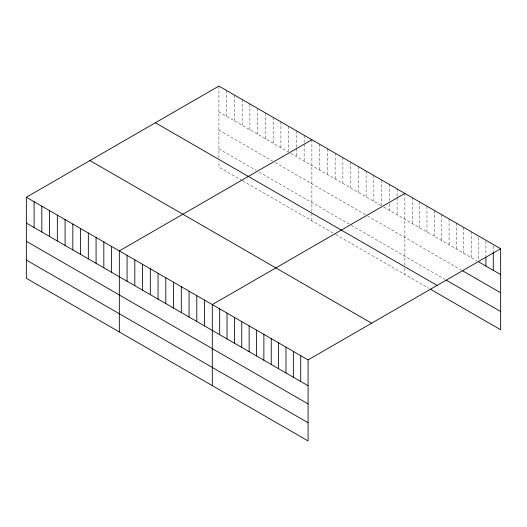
<?xml version="1.0" encoding="UTF-8"?>
<svg xmlns="http://www.w3.org/2000/svg" width="527" height="527" viewBox="0 0 527 527"><rect width="100%" height="100%" fill="white"/><g stroke="black" fill="none" stroke-linecap="round" stroke-linejoin="round"><path stroke-width="0.4" stroke-dasharray="2.63 1.98" d="M218.916 86.066L218.916 157.995M218.916 111.895L288.644 152.151M290.759 153.377L380.916 205.425M383.728 207.052L477.205 261.017M218.916 130.116L272.446 161.018M275.259 162.645L366.12 215.102M367.53 215.918L461.125 269.956M218.916 148.884L256.247 170.438M259.06 172.065L350.626 224.924M351.331 225.332L445.051 279.442M242.156 180.517L218.916 167.099L218.916 161.031M242.861 180.926L335.132 234.199M335.837 234.607L428.978 288.381M493.279 246.083L493.279 251.735M485.914 241.023L485.914 256.359M478.542 237.572L478.542 260.18M471.178 231.709L471.178 257.538M463.806 227.453L463.806 253.283M456.441 223.198L456.441 249.027M449.07 218.942L449.07 244.778M441.705 214.687L441.705 240.523M434.334 210.438L434.334 236.267M426.962 206.182L426.962 232.012M419.597 201.927L419.597 227.756M412.226 197.671L412.226 223.507M404.861 193.422L404.861 265.344M404.861 268.381L404.861 274.455M397.114 188.943L397.114 197.019M397.114 197.823L397.114 214.779M389.367 184.47L389.367 200.616M389.367 203.844L389.367 210.306M381.614 179.997L381.614 205.833M373.867 175.524L373.867 201.36M366.12 171.051L366.12 196.887M358.373 166.578L358.373 192.414M350.626 162.105L350.626 187.941M342.879 157.632L342.879 183.468M335.132 153.159L335.132 178.996M327.386 148.686L327.386 174.523M319.632 144.214L319.632 170.05M311.885 139.741L311.885 211.67M311.885 213.185L311.885 220.78M304.138 135.268L304.138 143.344M304.138 144.148L304.138 161.097M296.391 130.795L296.391 147.744M296.391 148.555L296.391 156.624M288.644 126.322L288.644 151.348M280.898 121.849L280.898 147.679M273.151 117.376L273.151 143.206M265.404 112.903L265.404 138.733M257.65 108.43L257.65 134.26M249.903 103.957L249.903 129.787M242.156 99.484L242.156 125.314M234.41 95.012L234.41 120.841M226.663 90.539L226.663 116.368"/><path stroke-width="0.79" d="M26.35 197.243L308.084 359.901L308.084 440.934L26.35 278.276L26.35 197.243L218.916 86.066L500.65 248.724L500.65 329.757L430.315 289.152M311.885 139.741L119.319 250.918L119.319 331.957M404.861 193.422L212.295 304.593L212.295 385.632M308.084 359.901L500.65 248.724M478.542 261.794L500.65 274.554M462.469 270.726L500.65 292.775M446.389 280.219L500.65 311.543M155.366 122.751L437.1 285.41M89.9 160.551L371.634 323.209M26.35 223.073L308.084 385.731M26.35 241.287L308.084 403.945M26.35 260.061L308.084 422.72M493.279 252.538L493.279 270.298M485.914 257.169L485.914 266.049M300.719 355.646L300.719 381.476M293.348 351.39L293.348 377.22M285.983 347.135L285.983 372.971M278.612 342.879L278.612 368.716M271.24 338.63L271.24 364.46M263.875 334.375L263.875 360.204M256.504 330.119L256.504 355.949M249.139 325.864L249.139 351.7M241.768 321.615L241.768 347.445M234.403 317.359L234.403 343.189M227.032 313.104L227.032 338.933M219.667 308.848L219.667 334.685M204.548 300.12L204.548 325.956M196.802 295.647L196.802 321.483M189.055 291.174L189.055 317.01M181.301 286.701L181.301 312.537M173.554 282.228L173.554 308.064M165.807 277.755L165.807 303.592M158.06 273.282L158.06 299.119M150.314 268.81L150.314 294.639M142.567 264.337L142.567 290.166M134.82 259.864L134.82 285.693M127.073 255.391L127.073 281.22M111.572 246.445L111.572 272.275M103.826 241.972L103.826 267.802M96.079 237.499L96.079 263.329M88.332 233.026L88.332 258.856M80.585 228.553L80.585 254.383M72.838 224.08L72.838 249.91M65.091 219.607L65.091 245.437M57.338 215.135L57.338 240.964M49.591 210.662L49.591 236.491M41.844 206.189L41.844 232.018M34.097 201.716L34.097 227.545"/></g></svg>
